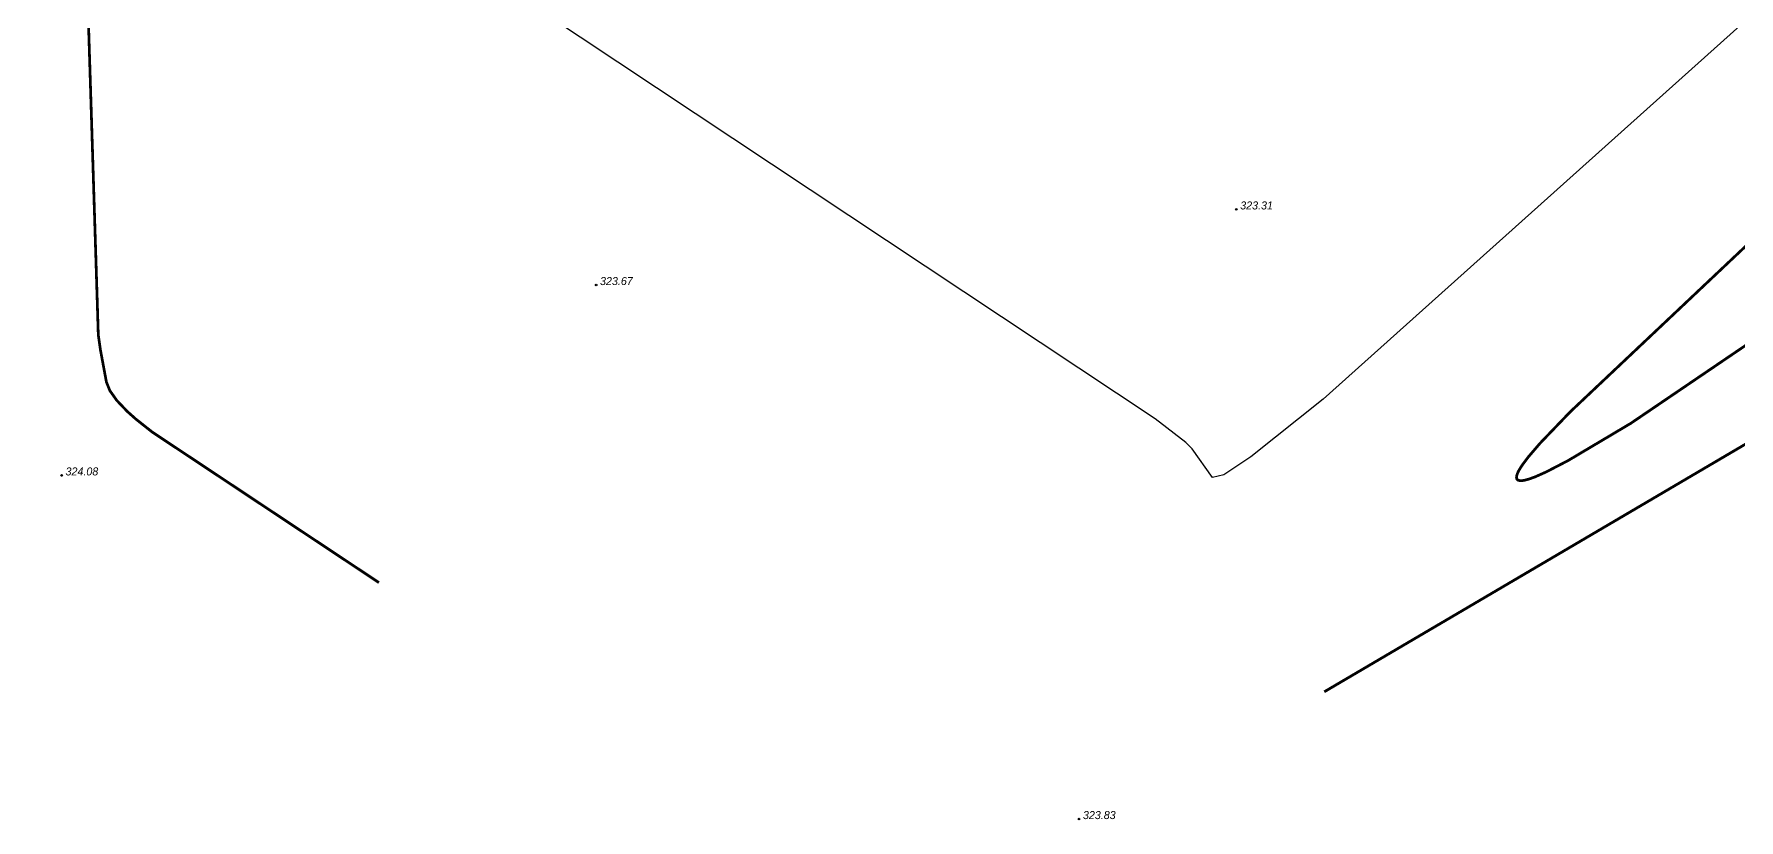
# Model space of a CAD drawing. Extents: x 108150 to 142535, y -18867 to -9422.
# Drawn here: x 141654.7 to 141841.3, y -13938.6 to -13852.6 of the extents above; entities that cross this region are included whole.
import ezdxf

# ---------------------------------------------------------------- set-up
doc = ezdxf.new("R2010")
doc.units = 0
doc.header["$MEASUREMENT"] = 0
for name, color, linetype in [('GEO_POINTS111', 7, 'Continuous'), ('R_Поверхность1_CNT-MAJ', 7, 'Continuous'), ('R_Поверхность1_CNT-MIN', 7, 'Continuous')]:
    doc.layers.add(name, color=color, linetype=linetype)

msp = doc.modelspace()

# ---------------------------------------------------------------- linework, layer by layer
at = {"layer": 'GEO_POINTS111'}
for points, elevation in [([(141786.3256, -13871.7871), (141786.3256, -13871.7871)], 323.3073), ([(141716.2554, -13880.0595), (141716.2554, -13880.0595)], 323.6746), ([(141657.7495, -13900.8825), (141657.7495, -13900.8825)], 324.0752), ([(141769.1114, -13938.4708), (141769.1114, -13938.4708)], 323.834)]:
    msp.add_lwpolyline(points, dxfattribs=dict(at, elevation=elevation))
for centre in [(141786.3256, -13871.7871, 323.3073), (141716.2554, -13880.0595, 323.6746), (141657.7495, -13900.8825, 324.0752), (141769.1114, -13938.4708, 323.834)]:
    msp.add_circle(centre, 0.0875, dxfattribs=at)
at = {"layer": 'R_Поверхность1_CNT-MAJ', "color": 42, "const_width": 0.3, "elevation": 324}
for points in [[(141692.4835, -13912.6064), (141667.6607, -13896.1346), (141665.8707, -13894.7165), (141664.9337, -13893.8798), (141663.7909, -13892.6819), (141663.03, -13891.609), (141662.6509, -13890.6612), (141662.0059, -13887.195), (141661.7641, -13885.5182), (141654.8865, -13667.1573)], [(141971.5611, -13753.6409), (141822.8694, -13893.9332), (141819.5862, -13897.3517), (141818.3053, -13898.8438), (141817.6288, -13899.7425), (141817.313, -13900.2369), (141817.1957, -13900.4526), (141817.1055, -13900.6473), (141817.0423, -13900.821), (141817.0062, -13900.9738), (141816.9972, -13901.1056), (141817.0151, -13901.2165), (141817.0602, -13901.3063), (141817.1323, -13901.3752), (141817.2315, -13901.4231), (141817.3577, -13901.45), (141817.511, -13901.456), (141817.6913, -13901.441), (141817.8987, -13901.405), (141818.3947, -13901.2701), (141819.0429, -13901.0338), (141820.2134, -13900.5159), (141822.6345, -13899.2623), (141829.5014, -13895.1856), (141959.9112, -13806.7293)], [(142014.7164, -13795.9989), (141795.9559, -13924.549)]]:
    msp.add_lwpolyline(points, dxfattribs=at)
at = {"layer": 'R_Поверхность1_CNT-MIN', "color": 44, "elevation": 323.5}
msp.add_lwpolyline([(141952.6584, -13752.0791), (141795.8259, -13892.5499), (141787.8998, -13898.8394), (141784.95, -13900.8048), (141783.7185, -13901.1117), (141781.4841, -13897.9773), (141780.7856, -13897.2633), (141777.4323, -13894.6858), (141697.6858, -13841.7545)], dxfattribs=at)

# ---------------------------------------------------------------- texts
at = {"layer": 'GEO_POINTS111', "color": 7, "char_height": 0.876, "attachment_point": 1}
for s, insert, width in [('\\fD431|b0|i1|c0|p34;\\W1.0000000000;\\T1.0000000000;\\o\\l323.31', (141786.7525, -13870.9111, 323.3073), 3.728134), ('\\fD431|b0|i1|c0|p34;\\W1.0000000000;\\T1.0000000000;\\o\\l323.67', (141716.6823, -13879.1835, 323.6746), 4.006835), ('\\fD431|b0|i1|c0|p34;\\W1.0000000000;\\T1.0000000000;\\o\\l324.08', (141658.1764, -13900.0065, 324.0752), 4.079003), ('\\fD431|b0|i1|c0|p34;\\W1.0000000000;\\T1.0000000000;\\o\\l323.83', (141769.5382, -13937.5948, 323.834), 4.060814)]:
    msp.add_mtext(s, dxfattribs=dict(at, insert=insert, width=width))

doc.saveas('drawing.dxf')
